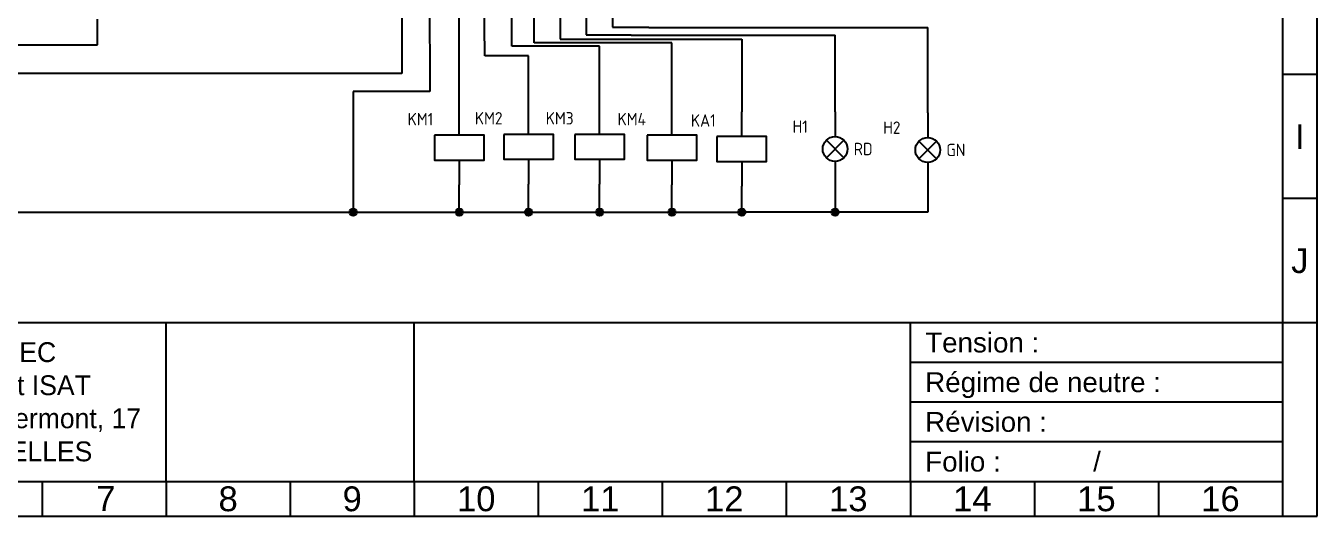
# Model space of a CAD drawing. Extents: x 0 to 414, y 0 to 296.
# Drawn here: x 153.7 to 414, y 0 to 98.8 of the extents above; entities that cross this region are included whole.
import ezdxf
from ezdxf.enums import TextEntityAlignment as Align

# ---------------------------------------------------------------- set-up
doc = ezdxf.new("R2010")
doc.units = 0
doc.layers.get('0').update_dxf_attribs({"lineweight": 30})
for name, color, linetype in [('CARTOUCHE', 7, 'Continuous'), ('MISC', 7, 'Continuous'), ('NEUTRE', 5, 'Continuous'), ('POSITIF', 1, 'Continuous'), ('SYMS', 7, 'Continuous'), ('TAGS', 150, 'Continuous'), ('YEL_14_THHN', 2, 'Continuous')]:
    doc.layers.add(name, color=color, linetype=linetype)
doc.styles.get("Standard").update_dxf_attribs({"font": 'arial.ttf'})
doc.styles.add('WD_IEC', font='ISOCP2.shx', dxfattribs={"width": 0.9, "height": 4})

# ---------------------------------------------------------------- blocks, each defined once
blk = doc.blocks.new('cartouche A3 Horizontal')
at = {"layer": 'CARTOUCHE'}
for p, q in [((407, 296), (407, 0)), ((414, 0), (414, 296)), ((414, 89), (407, 89)), ((414, 64), (407, 64)), ((414, 39), (0, 39)), ((182, 7), (182, 39)), ((232, 7), (232, 39)), ((332, 7), (332, 39)), ((407, 31), (332, 31)), ((407, 23), (332, 23)), ((407, 15), (332, 15)), ((7, 7), (407, 7)), ((157, 7), (157, 0)), ((182, 7), (182, 0)), ((207, 7), (207, 0)), ((232, 7), (232, 0)), ((257, 7), (257, 0)), ((282, 7), (282, 0)), ((307, 7), (307, 0)), ((332, 7), (332, 0)), ((357, 7), (357, 0)), ((382, 7), (382, 0)), ((0, 0), (414, 0))]:
    blk.add_line(p, q, dxfattribs=at)
for s, p in [('I', (410.5, 76.5)), ('J', (410.5, 51.5)), ('7', (169.86, 3.57)), ('8', (194.5, 3.5)), ('9', (219.5, 3.5)), ('10', (244.5, 3.5)), ('11', (269.5, 3.5)), ('12', (294.5, 3.5)), ('13', (319.5, 3.5)), ('14', (344.5, 3.5)), ('15', (369.5, 3.5)), ('16', (394.5, 3.5))]:
    blk.add_text(s, height=5, dxfattribs=at).set_placement(p, align=Align.MIDDLE_CENTER)
for s, p in [('Tension :', (335, 35)), ('Régime de neutre :', (335, 27)), ('Révision :', (335, 19)), ('Folio :            /', (335, 11))]:
    blk.add_text(s, height=4, dxfattribs=at).set_placement(p, align=Align.MIDDLE_LEFT)
at = {"layer": 'CARTOUCHE', "insert": (144.68, 23.03), "char_height": 4, "attachment_point": 5}
blk.add_mtext_dynamic_manual_height_columns('{\\fComic Sans MS|b0|i0|c0|p66;H.E. EPHEC\\PDépartement ISAT\\PBoulevard Lambermont, 17\\P1030 BRUXELLES}', width=75.3611, gutter_width=12.5, heights=[0], dxfattribs=at)
at = {"layer": 'CARTOUCHE'}
for tag, p in [('AUTEUR', (32.63, 34.79)), ('Nom_projet', (236, 34.94)), ('TENSION', (360.65, 35)), ('CLASSE', (32.59, 26.97)), ('Nom1_dessin', (236, 27)), ('REG.N', (384.71, 26.97)), ('DATE', (32.26, 18.99)), ('Nom2_dessin', (236, 19)), ('REVISION', (362.02, 18.99)), ('VERIFICATEUR', (43.74, 11.02)), ('Nom3_dessin', (236, 11)), ('N°', (352.45, 10.96)), ('NBRE', (373.66, 11.02))]:
    blk.add_attdef(tag, text='', height=4, dxfattribs=at).set_placement(p, align=Align.MIDDLE_LEFT)
blk = doc.blocks.new('WDDOT')
for radius in [0.72, 0.449, 0.223]:
    blk.add_circle((0, 0), radius)
blk = doc.blocks.new('VCR1')
for p, q in [((0, 2.5), (0, 7.5)), ((0, -2.5), (0, -7.5))]:
    blk.add_line(p, q)
blk.add_lwpolyline([(-5, 2.5), (-5, -2.5), (5, -2.5), (5, 2.5)], close=True)
at = {"style": 'WD_IEC'}
for tag, p in [('INST', (-5.25, 11.5)), ('LOC', (-5.25, 8)), ('TAG1', (-5.25, 4.5)), ('DESC1', (-5.25, -6.85)), ('DESC2', (-5.25, -10.35)), ('DESC3', (-5.25, -13.85))]:
    blk.add_attdef(tag, text='', height=2.5, dxfattribs=at).set_placement(p, align=Align.RIGHT)
at = {"style": 'WD_IEC', "flags": 1}
for tag, p, height in [('X2TERM01', (0, 7.5), 0.32), ('X4LINK', (-5, 0), 0.32), ('X1LINK', (5, 0), 0.32), ('ASSYCODE', (1, -4), 1), ('FAMILY', (1, -5.5), 1), ('X8TERM02', (0, -7.5), 0.32), ('CATDESC', (1, -7), 1)]:
    blk.add_attdef(tag, p, '', height=height, dxfattribs=at)
at = {"style": 'WD_IEC'}
blk.add_attdef('TERM01', text='', height=2, rotation=90, dxfattribs=at).set_placement((-1, 7.5), align=Align.RIGHT)
at = {"style": 'WD_IEC', "flags": 9}
for tag, p in [('MFG', (-6, 1)), ('CAT', (-6, -1.5))]:
    blk.add_attdef(tag, text='', height=1.5, dxfattribs=at).set_placement(p, align=Align.RIGHT)
at = {"style": 'WD_IEC'}
blk.add_attdef('TERM02', (-1, -7.5), '', height=2, rotation=90, dxfattribs=at)
at = {"lineweight": 9, "style": 'WD_IEC'}
for tag, p in [('NO', (-5.5, -16.5)), ('NC', (-5.5, -20))]:
    blk.add_attdef(tag, text='', height=2.5, dxfattribs=at).set_placement(p, align=Align.TOP_RIGHT)
for tag, p in [('XREFNO', (-4, -16.5)), ('XREFNC', (-4, -20))]:
    blk.add_attdef(tag, text='', height=2.5, dxfattribs=at).set_placement(p, align=Align.TOP_LEFT)
blk = doc.blocks.new('VLT1W')
for p, q in [((0, 7.5), (0, 2.5)), ((-1.77, -1.77), (1.77, 1.77)), ((1.77, -1.77), (-1.77, 1.77)), ((0, -2.5), (0, -7.5))]:
    blk.add_line(p, q)
blk.add_circle((0, 0), 2.5)
at = {"style": 'WD_IEC'}
for tag, p in [('INST', (-5.5, 10.25)), ('LOC', (-5.5, 6.75)), ('TAG1', (-5.5, 3.25)), ('DESC1', (-5.5, -6.35)), ('DESC2', (-5.5, -9.85)), ('DESC3', (-5.5, -13.35))]:
    blk.add_attdef(tag, text='', height=2.5, dxfattribs=at).set_placement(p, align=Align.RIGHT)
at = {"style": 'WD_IEC', "flags": 1}
for tag, p, height in [('X2TERM01', (0, 7.5), 0.32), ('X4LINK', (-3, 0), 0.32), ('X1LINK', (3, 0), 0.32), ('ASSYCODE', (1, -4), 1), ('FAMILY', (1, -5.5), 1), ('X8TERM02', (0, -7.5), 0.32), ('CATDESC', (1, -7), 1)]:
    blk.add_attdef(tag, p, '', height=height, dxfattribs=at)
at = {"style": 'WD_IEC'}
blk.add_attdef('TERM01', text='', height=2, rotation=90, dxfattribs=at).set_placement((-1, 7.5), align=Align.RIGHT)
at = {"style": 'WD_IEC', "flags": 9}
for tag, p in [('MFG', (-6, -0.25)), ('CAT', (-6, -2.75))]:
    blk.add_attdef(tag, text='', height=1.5, dxfattribs=at).set_placement(p, align=Align.RIGHT)
at = {"style": 'WD_IEC'}
blk.add_attdef('TERM02', (-1, -7.5), '', height=2, rotation=90, dxfattribs=at)
at = {"lineweight": 13, "style": 'WD_IEC'}
blk.add_attdef('COLOR', text='', height=2.5, dxfattribs=at).set_placement((3.75, 0), align=Align.MIDDLE_LEFT)
at = {"lineweight": 15, "style": 'WD_IEC'}
for tag, p in [('XREF', (-5.5, -18)), ('WDTAGALT', (-5.5, -21.5))]:
    blk.add_attdef(tag, text='', height=2.5, dxfattribs=at).set_placement(p, align=Align.RIGHT)
blk = doc.blocks.new('VLT1G')
for p, q in [((0, 7.5), (0, 2.5)), ((-1.77, -1.77), (1.77, 1.77)), ((1.77, -1.77), (-1.77, 1.77)), ((0, -2.5), (0, -7.5))]:
    blk.add_line(p, q)
blk.add_circle((0, 0), 2.5)
at = {"style": 'WD_IEC'}
for tag, p in [('INST', (-5.5, 10.25)), ('LOC', (-5.5, 6.75)), ('TAG1', (-5.5, 3.25)), ('DESC1', (-5.5, -6.35)), ('DESC2', (-5.5, -9.85)), ('DESC3', (-5.5, -13.35))]:
    blk.add_attdef(tag, text='', height=2.5, dxfattribs=at).set_placement(p, align=Align.RIGHT)
at = {"style": 'WD_IEC', "flags": 1}
for tag, p, height in [('X2TERM01', (0, 7.5), 0.32), ('X4LINK', (-3, 0), 0.32), ('X1LINK', (3, 0), 0.32), ('ASSYCODE', (1, -4), 1), ('FAMILY', (1, -5.5), 1), ('X8TERM02', (0, -7.5), 0.32), ('CATDESC', (1, -7), 1)]:
    blk.add_attdef(tag, p, '', height=height, dxfattribs=at)
at = {"style": 'WD_IEC'}
blk.add_attdef('TERM01', text='', height=2, rotation=90, dxfattribs=at).set_placement((-1, 7.5), align=Align.RIGHT)
at = {"style": 'WD_IEC', "flags": 9}
for tag, p in [('MFG', (-6, -0.25)), ('CAT', (-6, -2.75))]:
    blk.add_attdef(tag, text='', height=1.5, dxfattribs=at).set_placement(p, align=Align.RIGHT)
at = {"style": 'WD_IEC'}
blk.add_attdef('TERM02', (-1, -7.5), '', height=2, rotation=90, dxfattribs=at)
at = {"lineweight": 13, "style": 'WD_IEC'}
blk.add_attdef('COLOR', text='', height=2.5, dxfattribs=at).set_placement((3.75, 0), align=Align.MIDDLE_LEFT)
at = {"lineweight": 15, "style": 'WD_IEC'}
for tag, p in [('XREF', (-5.5, -18)), ('WDTAGALT', (-5.5, -21))]:
    blk.add_attdef(tag, text='', height=2.5, dxfattribs=at).set_placement(p, align=Align.RIGHT)

msp = doc.modelspace()

# ---------------------------------------------------------------- linework, layer by layer
at = {"layer": 'NEUTRE', "color": 5}
for p, q in [((235.08, 107.57), (235.12, 85.62)), ((235.12, 85.62), (219.7, 85.62)), ((219.7, 85.62), (219.7, 61.28)), ((50.3, 61.28), (219.7, 61.28))]:
    msp.add_line(p, q, dxfattribs=at)
at = {"layer": 'POSITIF'}
for p, q in [((229.52, 107.6), (229.51, 89.21)), ((229.51, 89.21), (135.04, 89.21))]:
    msp.add_line(p, q, dxfattribs=at)
at = {"layer": 'YEL_14_THHN', "color": 6}
msp.add_line((241.09, 81.78), (241.07, 107.62), dxfattribs=at)
at = {"layer": 'YEL_14_THHN', "color": 64}
for p, q in [((246.23, 92.79), (246.1, 107.62)), ((255.05, 92.79), (246.23, 92.79)), ((255.05, 81.95), (255.05, 92.79))]:
    msp.add_line(p, q, dxfattribs=at)
at = {"layer": 'YEL_14_THHN', "color": 103}
for p, q in [((251.67, 94.71), (251.67, 107.53)), ((269.38, 94.71), (251.67, 94.71)), ((269.38, 81.95), (269.38, 94.71))]:
    msp.add_line(p, q, dxfattribs=at)
at = {"layer": 'YEL_14_THHN', "color": 62}
for p, q in [((256.18, 95.38), (256.18, 107.49)), ((283.96, 95.38), (256.18, 95.38)), ((283.96, 81.78), (283.96, 95.38))]:
    msp.add_line(p, q, dxfattribs=at)
at = {"layer": 'YEL_14_THHN', "color": 212}
for p, q in [((261.45, 107.54), (261.45, 96.13)), ((261.45, 96.13), (298.02, 96.13)), ((298.02, 96.13), (298.02, 81.51))]:
    msp.add_line(p, q, dxfattribs=at)
at = {"layer": 'YEL_14_THHN', "color": 43}
for p, q in [((266.64, 107.54), (266.64, 96.99)), ((266.64, 96.99), (275.75, 96.99)), ((275.75, 96.98), (306.58, 96.98)), ((306.58, 96.98), (316.15, 96.98)), ((316.15, 96.96), (316.84, 96.96)), ((316.84, 81.51), (316.84, 96.96))]:
    msp.add_line(p, q, dxfattribs=at)
at = {"layer": 'YEL_14_THHN', "color": 71}
for p, q in [((271.99, 107.54), (271.99, 98.53)), ((271.99, 98.53), (279.29, 98.53)), ((279.29, 98.51), (335.51, 98.51)), ((335.51, 81.31), (335.51, 98.51))]:
    msp.add_line(p, q, dxfattribs=at)
at = {"layer": 'YEL_14_THHN', "color": 3}
for p, q in [((168.15, 95.02), (168.15, 100.15)), ((116.78, 95.02), (168.15, 95.02))]:
    msp.add_line(p, q, dxfattribs=at)
at = {"layer": 'YEL_14_THHN', "color": 5}
for p, q in [((241.09, 61.28), (241.09, 66.78)), ((255.05, 61.28), (255.05, 66.95)), ((269.38, 61.28), (269.38, 66.95)), ((283.96, 61.28), (283.96, 66.78)), ((298.02, 61.28), (298.02, 66.51)), ((316.84, 66.51), (316.84, 61.28)), ((335.51, 66.31), (335.51, 61.28)), ((219.7, 61.28), (241.09, 61.28)), ((241.09, 61.28), (255.05, 61.28)), ((255.05, 61.28), (269.38, 61.28)), ((269.38, 61.28), (283.96, 61.28)), ((283.96, 61.28), (298.02, 61.28)), ((316.84, 61.28), (298.02, 61.28)), ((335.51, 61.28), (316.84, 61.28))]:
    msp.add_line(p, q, dxfattribs=at)

# ---------------------------------------------------------------- block references
msp.add_blockref('cartouche A3 Horizontal', (0, 0))
at = {"layer": 'SYMS'}
ref = msp.add_blockref('VCR1', (241.09, 74.28), dxfattribs=at)
ref.add_attrib('TAG1', 'KM1', dxfattribs={"layer": 'TAGS', "height": 2.5, "style": 'WD_IEC'}).set_placement((235.84, 78.78), align=Align.RIGHT)
ref = msp.add_blockref('VCR1', (255.05, 74.45), dxfattribs=at)
ref.add_attrib('TAG1', 'KM2', dxfattribs={"layer": 'TAGS', "height": 2.5, "style": 'WD_IEC'}).set_placement((249.8, 78.95), align=Align.RIGHT)
ref = msp.add_blockref('VCR1', (269.38, 74.45), dxfattribs=at)
ref.add_attrib('TAG1', 'KM3', dxfattribs={"layer": 'TAGS', "height": 2.5, "style": 'WD_IEC'}).set_placement((264.13, 78.95), align=Align.RIGHT)
ref = msp.add_blockref('VCR1', (283.96, 74.28), dxfattribs=at)
ref.add_attrib('TAG1', 'KM4', dxfattribs={"layer": 'TAGS', "height": 2.5, "style": 'WD_IEC'}).set_placement((278.71, 78.78), align=Align.RIGHT)
ref = msp.add_blockref('VCR1', (298.02, 74.01), dxfattribs=at)
ref.add_attrib('TAG1', 'KA1', dxfattribs={"layer": 'TAGS', "height": 2.5, "style": 'WD_IEC'}).set_placement((292.77, 78.51), align=Align.RIGHT)
ref = msp.add_blockref('VLT1W', (316.84, 74.01), dxfattribs=at)
ref.add_attrib('COLOR', 'RD', dxfattribs={"layer": 'MISC', "lineweight": 13, "height": 2.5, "style": 'WD_IEC'}).set_placement((320.59, 74.01), align=Align.MIDDLE_LEFT)
ref.add_attrib('TAG1', 'H1', dxfattribs={"layer": 'TAGS', "height": 2.5, "style": 'WD_IEC'}).set_placement((311.34, 77.26), align=Align.RIGHT)
ref = msp.add_blockref('VLT1G', (335.51, 73.81), dxfattribs=at)
ref.add_attrib('COLOR', 'GN', dxfattribs={"layer": 'MISC', "lineweight": 13, "height": 2.5, "style": 'WD_IEC'}).set_placement((339.26, 73.81), align=Align.MIDDLE_LEFT)
ref.add_attrib('TAG1', 'H2', dxfattribs={"layer": 'TAGS', "height": 2.5, "style": 'WD_IEC'}).set_placement((330.01, 77.06), align=Align.RIGHT)
for p in [(219.7, 61.28), (241.09, 61.28), (255.05, 61.28), (269.38, 61.28), (283.96, 61.28), (298.02, 61.28), (316.84, 61.28)]:
    msp.add_blockref('WDDOT', p, dxfattribs=at)

doc.saveas('drawing.dxf')
